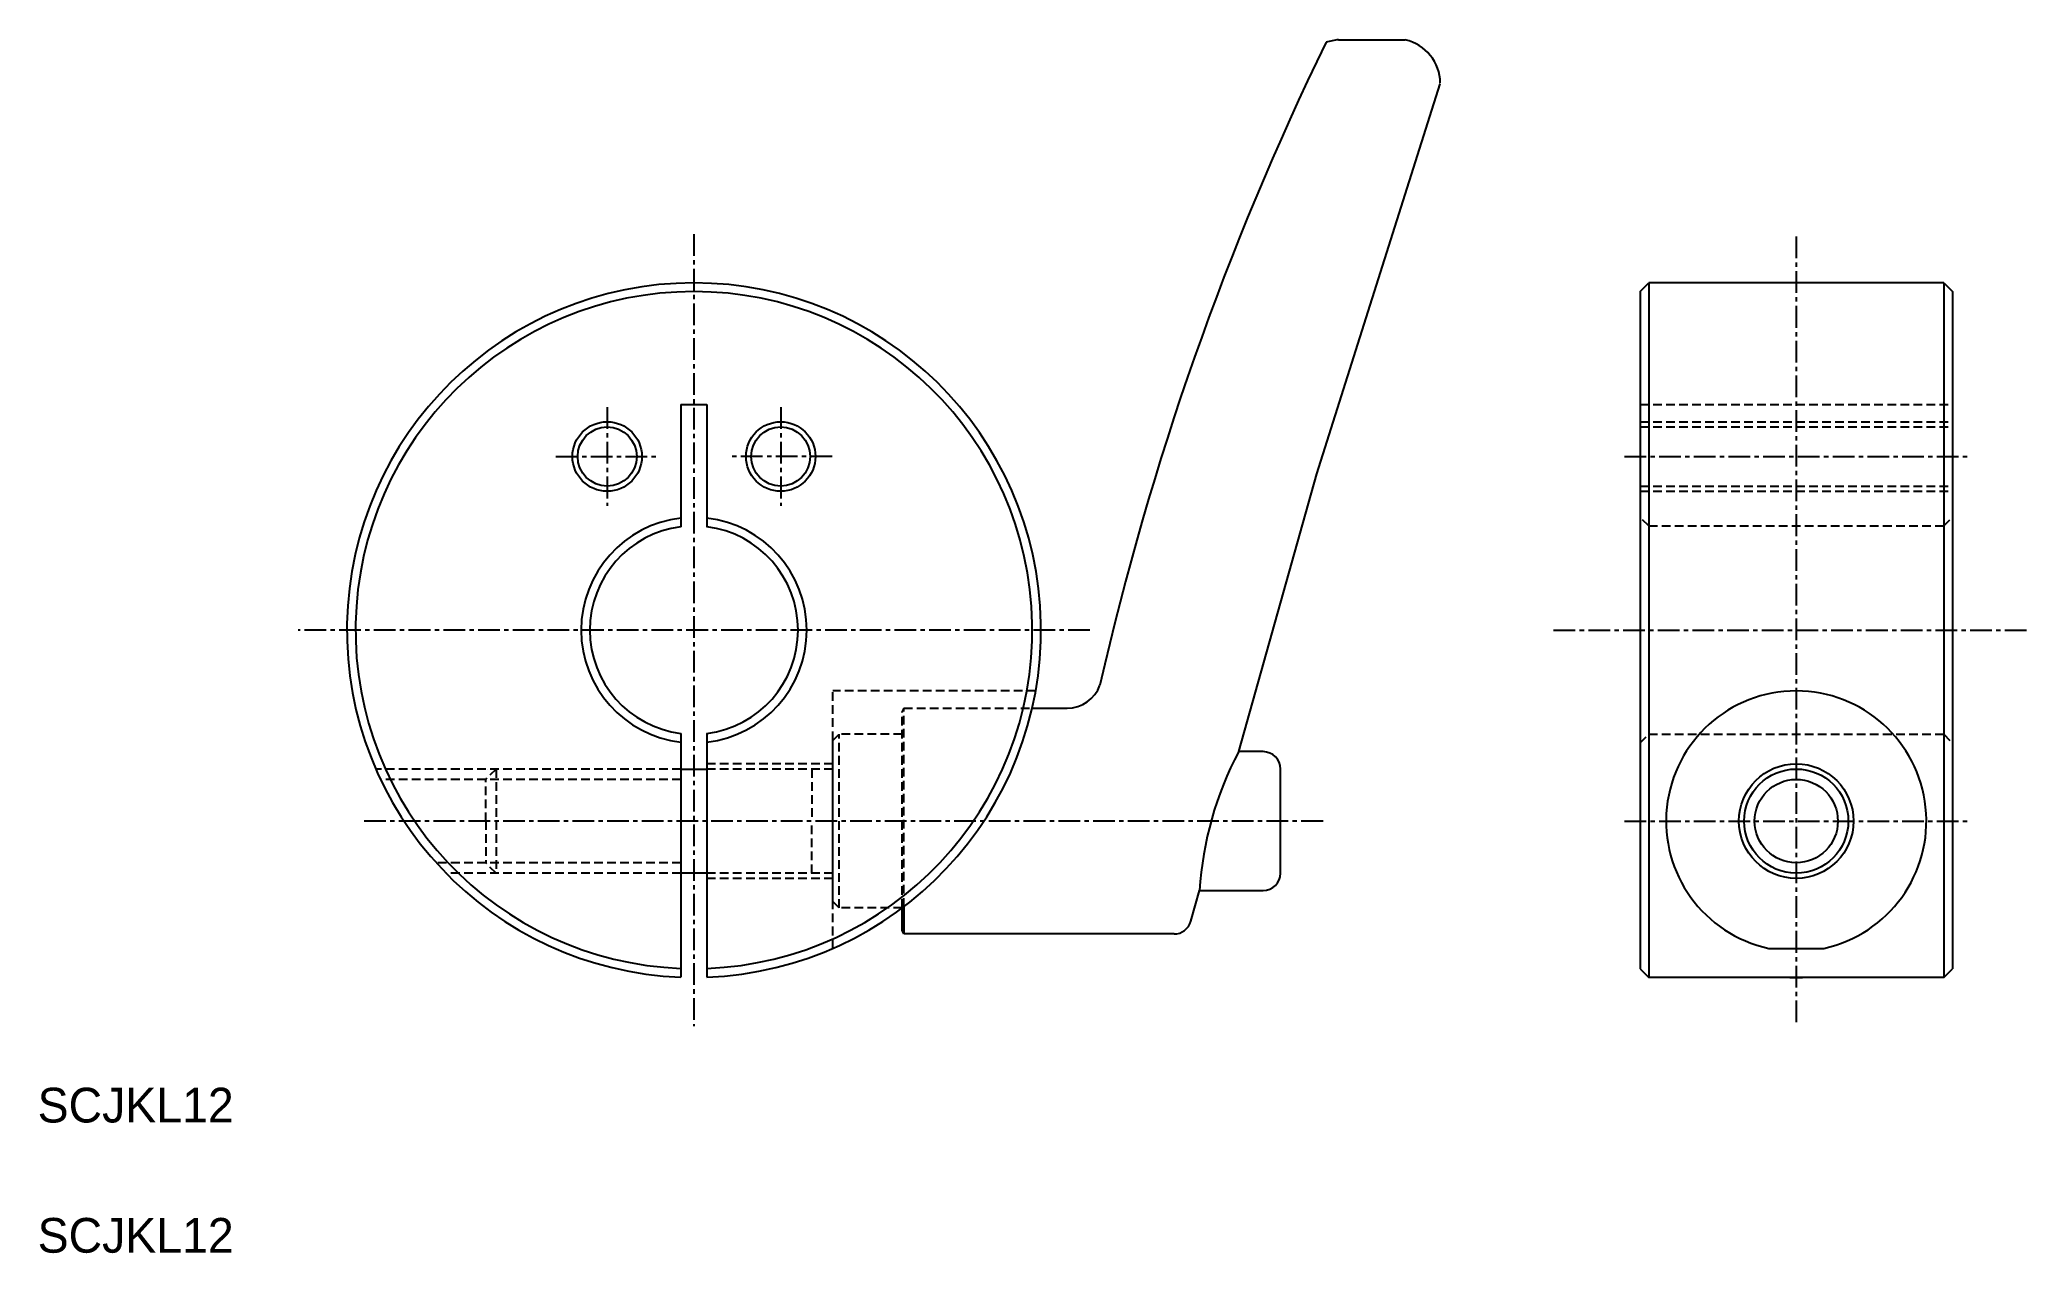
# Model space of a CAD drawing. Extents: x 34 to 148, y 43 to 113.
import ezdxf

# ---------------------------------------------------------------- set-up
doc = ezdxf.new("R2010")
doc.units = 0
doc.linetypes.add('CENTER', pattern=[2, 1.25, -0.25, 0.25, -0.25])
doc.linetypes.add('DASHED', pattern=[0.75, 0.5, -0.25])
doc.layers.get('0').update_dxf_attribs({"linetype": 'CONTINUOUS'})
doc.layers.add('CENTER', color=1, linetype='CENTER')

msp = doc.modelspace()

# ---------------------------------------------------------------- linework, layer by layer
at = {"color": 7, "linetype": 'CONTINUOUS'}
for p, q in [((108.42, 113.04), (112.27, 113.04)), ((107.17, 88.04), (114.28, 110.5)), ((125.8, 98.54), (126.3, 99.04)), ((126.3, 99.04), (126.3, 59.04)), ((143.3, 99.04), (126.3, 99.04)), ((143.3, 99.04), (143.3, 59.04)), ((143.3, 99.04), (143.8, 98.54)), ((125.8, 98.54), (125.8, 59.54)), ((143.8, 98.54), (143.8, 59.54)), ((70.53, 92.04), (70.53, 84.99)), ((70.53, 92.04), (72.03, 92.04)), ((72.03, 92.04), (72.03, 84.99)), ((102.67, 72.04), (107.17, 88.04)), ((90.77, 74.54), (92.79, 74.54)), ((70.53, 73.09), (70.53, 59.06)), ((72.03, 73.09), (72.03, 59.06)), ((104.08, 72.04), (102.67, 72.04)), ((70.53, 71.04), (72.03, 71.04)), ((105.08, 65.04), (105.08, 71.04)), ((72.03, 65.04), (70.53, 65.04)), ((83.37, 63.11), (83.37, 61.54)), ((99.91, 62.27), (100.41, 64.04)), ((100.41, 64.04), (104.08, 64.04)), ((83.28, 61.74), (83.28, 63.04)), ((83.37, 61.54), (83.28, 61.74)), ((98.95, 61.54), (83.37, 61.54)), ((133.22, 60.71), (136.39, 60.71)), ((125.8, 59.54), (126.3, 59.04)), ((143.3, 59.04), (126.3, 59.04)), ((143.3, 59.04), (143.8, 59.54))]:
    msp.add_line(p, q, dxfattribs=at)
at = {"color": 3, "linetype": 'DASHED'}
for p, q in [((125.8, 92.04), (143.8, 92.04)), ((125.8, 91.04), (143.8, 91.04)), ((125.8, 90.74), (143.8, 90.74)), ((125.8, 87.34), (143.8, 87.34)), ((125.8, 87.04), (143.8, 87.04)), ((126.3, 85.04), (125.8, 85.54)), ((126.3, 85.04), (143.3, 85.04)), ((126.3, 85.04), (126.3, 73.04)), ((143.3, 85.04), (143.8, 85.54)), ((143.3, 85.04), (143.3, 73.04)), ((79.28, 60.71), (79.28, 75.54)), ((90.97, 75.54), (79.28, 75.54)), ((83.37, 74.54), (83.28, 74.34)), ((83.37, 63.11), (83.37, 74.54)), ((83.37, 74.54), (90.77, 74.54)), ((83.28, 63.04), (83.28, 74.34)), ((79.28, 72.68), (79.65, 73.04)), ((79.28, 63.41), (79.28, 72.68)), ((79.65, 63.04), (79.65, 73.04)), ((83.28, 73.04), (79.65, 73.04)), ((125.8, 72.54), (126.3, 73.04)), ((126.3, 73.04), (143.3, 73.04)), ((143.3, 73.04), (143.8, 72.54)), ((79.28, 71.34), (72.03, 71.34)), ((70.53, 71.04), (52.95, 71.04)), ((70.53, 70.44), (53.23, 70.44)), ((59.88, 71.04), (59.28, 70.44)), ((59.28, 68.04), (59.28, 70.44)), ((59.41, 71.04), (59.41, 71.04)), ((59.88, 71.04), (59.88, 65.04)), ((70.53, 71.04), (59.88, 71.04)), ((79.28, 71.04), (72.03, 71.04)), ((78.08, 71.04), (78.08, 68.04)), ((59.28, 68.04), (59.28, 65.64)), ((78.08, 65.04), (78.08, 68.04)), ((70.53, 65.64), (56.44, 65.64)), ((59.88, 65.04), (59.28, 65.64)), ((70.53, 65.04), (57, 65.04)), ((70.53, 65.04), (59.88, 65.04)), ((79.28, 65.04), (72.03, 65.04)), ((79.28, 64.74), (72.03, 64.74)), ((79.28, 63.41), (79.65, 63.04)), ((83.28, 63.04), (79.65, 63.04))]:
    msp.add_line(p, q, dxfattribs=at)
at = {"color": 3, "linetype": 'CONTINUOUS'}
for centre, radius in [((66.28, 89.04), 2), ((76.28, 89.04), 2), ((134.8, 68.04), 3)]:
    msp.add_circle(centre, radius, dxfattribs=at)
at = {"color": 7, "linetype": 'CONTINUOUS'}
for centre, radius in [((66.28, 89.04), 1.7), ((76.28, 89.04), 1.7), ((134.8, 68.04), 3.3), ((134.8, 68.04), 2.4)]:
    msp.add_circle(centre, radius, dxfattribs=at)
for centre, radius, start, end in [((261.71, 37.89), 171.3, 154.0311, 167.1877), ((109.23, 107.1), 6, 97.7241, 104.6825), ((111.71, 110.52), 2.58, 0.7205, 77.3683), ((71.28, 79.04), 20, 272.1491, 267.8509), ((71.28, 79.04), 19.5, 272.2042, 267.7958), ((71.28, 79.04), 6.5, 96.6258, 263.3742), ((71.28, 79.04), 6, 97.1808, 262.8192), ((71.28, 79.04), 6.5, 276.6258, 83.3742), ((71.28, 79.04), 6, 277.1808, 82.8192), ((92.79, 76.54), 2, 270, 340.621), ((134.8, 68.04), 7.5, 282.2114, 257.7886), ((120.1, 62.82), 19.72, 152.1114, 176.4391), ((104.08, 71.04), 1, 0, 90), ((104.08, 65.04), 1, 270, 0), ((98.95, 62.54), 1, 270, 344.2753), ((134.8, 66.53), 7.5, 266.2476, 273.7524)]:
    msp.add_arc(centre, radius, start, end, dxfattribs=at)
at = {"layer": 'CENTER', "color": 1, "linetype": 'CENTER'}
for p, q in [((71.28, 101.85), (71.28, 56.23)), ((134.8, 101.71), (134.8, 56.43)), ((66.28, 91.88), (66.28, 86.2)), ((76.28, 91.88), (76.28, 86.2)), ((63.33, 89.04), (69.24, 89.04)), ((79.24, 89.04), (73.33, 89.04)), ((124.9, 89.04), (144.7, 89.04)), ((94.09, 79.04), (48.47, 79.04)), ((120.82, 79.04), (148.23, 79.04)), ((107.53, 68.04), (52.21, 68.04)), ((124.9, 68.04), (144.7, 68.04))]:
    msp.add_line(p, q, dxfattribs=at)

# ---------------------------------------------------------------- texts
at = {"color": 7, "linetype": 'CONTINUOUS'}
for p in [(33.46, 50.68), (33.46, 43.18)]:
    msp.add_text('SCJKL12', height=2, dxfattribs=at).set_placement(p)

doc.saveas('drawing.dxf')
